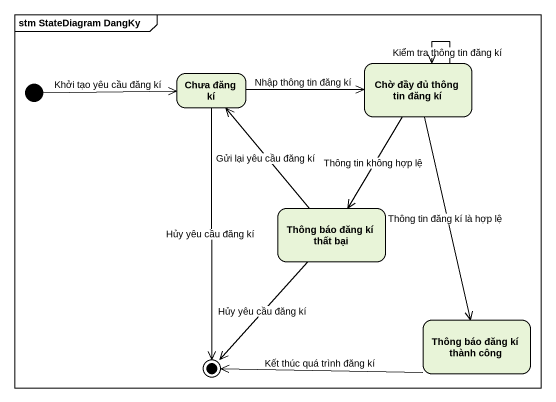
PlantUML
@startuml
mainframe stm StateDiagram DangKy
hide empty description
state "Chờ đầy đủ thông tin đăng kí" as Chờ_đầy_đủ_thông_tin_đăng_kí
state "Chưa đăng kí" as Chưa_đăng_kí
state "Thông báo đăng kí thất bại" as Thông_báo_đăng_kí_thất_bại
state "Thông báo đăng kí thành công" as Thông_báo_đăng_kí_thành_công
[*] -right-> Chưa_đăng_kí : Khởi tạo yêu cầu đăng kí
Chờ_đầy_đủ_thông_tin_đăng_kí --> Chờ_đầy_đủ_thông_tin_đăng_kí : Kiểm tra thông tin đăng kí
Chờ_đầy_đủ_thông_tin_đăng_kí --> Thông_báo_đăng_kí_thất_bại : Thông tin không hợp lệ
Chờ_đầy_đủ_thông_tin_đăng_kí --> Thông_báo_đăng_kí_thành_công : Thông tin đăng kí là hợp lệ
Chưa_đăng_kí -right-> Chờ_đầy_đủ_thông_tin_đăng_kí : Nhập thông tin đăng kí
Thông_báo_đăng_kí_thất_bại -up-> Chưa_đăng_kí : Gửi lại yêu cầu đăng kí
Chưa_đăng_kí --> [*] : Hủy yêu cầu đăng kí
Thông_báo_đăng_kí_thất_bại --> [*] : Hủy yêu cầu đăng kí
Thông_báo_đăng_kí_thành_công -left-> [*] : Kết thúc quá trình đăng kí
@enduml
